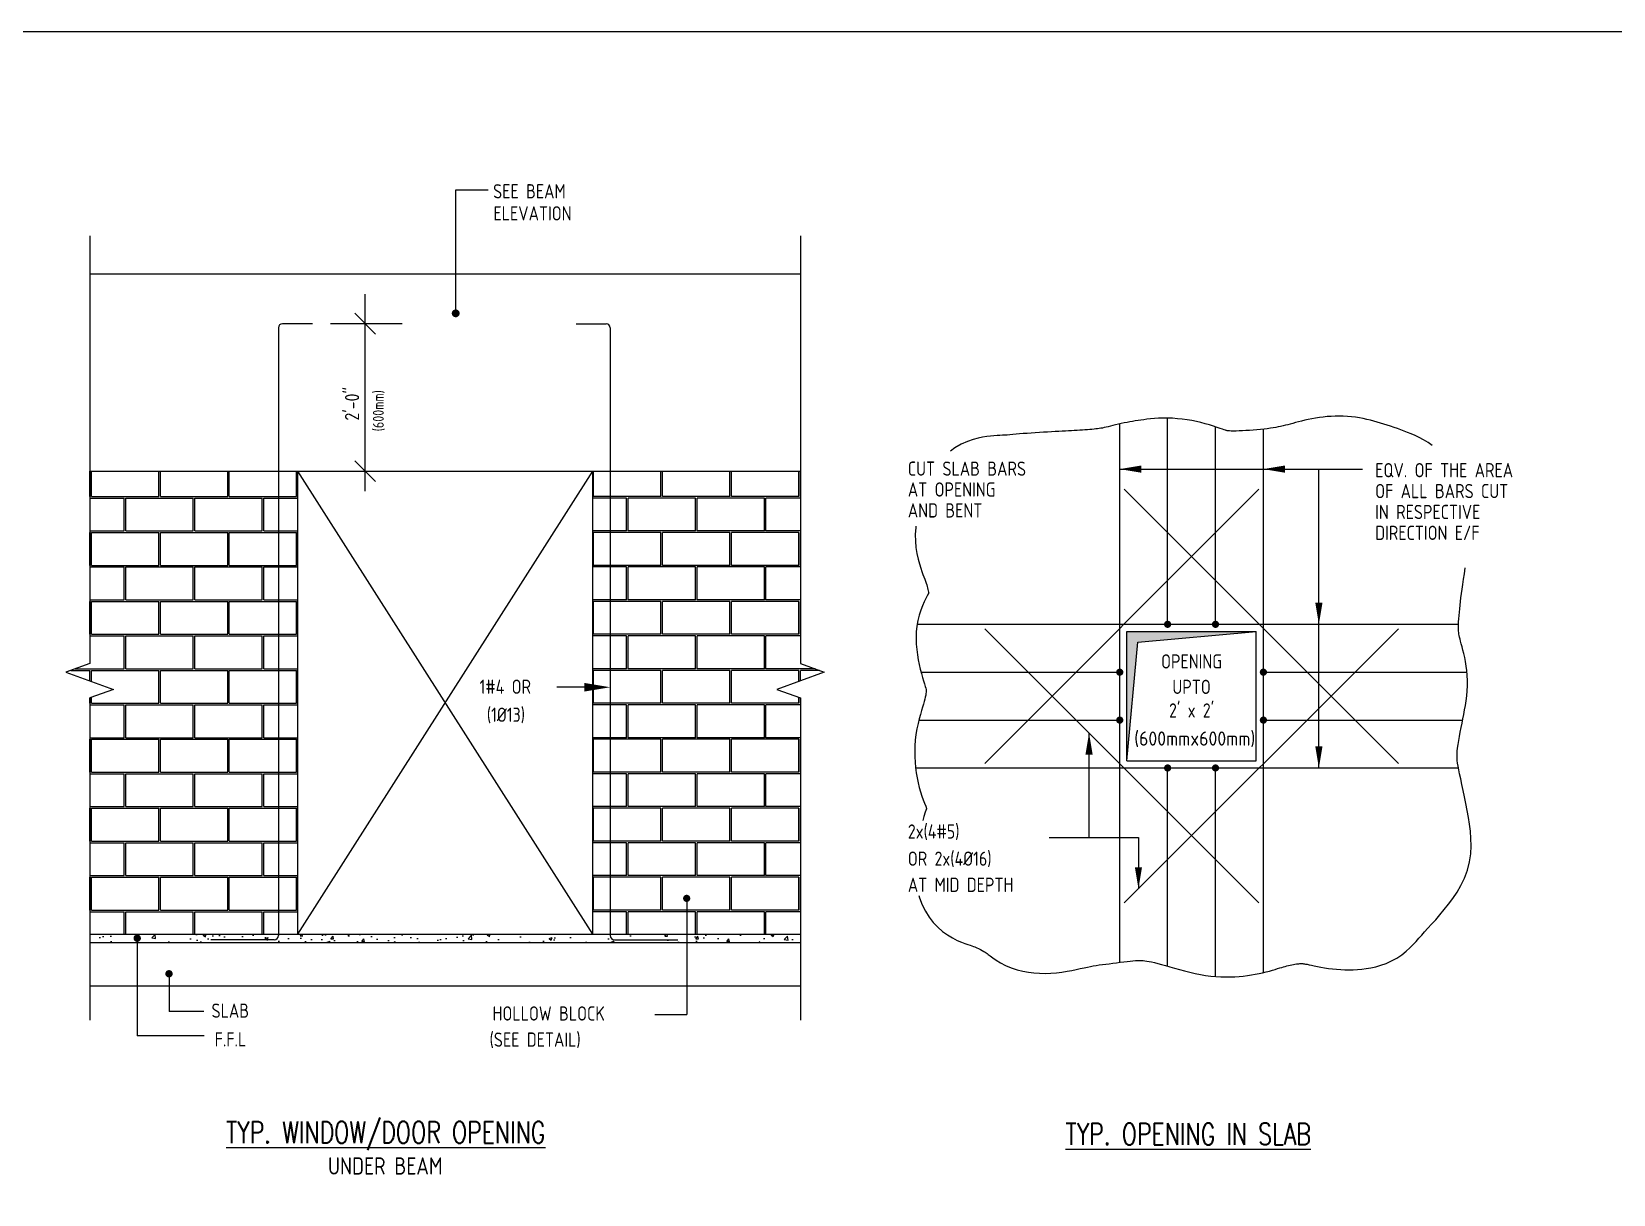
# Model space of a CAD drawing. Header units: inches. Extents: x 62745 to 64469, y 7520 to 8963.
# Drawn here: x 63366.3 to 63806.7, y 8639 to 8962.8 of the extents above; entities that cross this region are included whole.
import ezdxf
from ezdxf.enums import TextEntityAlignment as Align

# ---------------------------------------------------------------- set-up
doc = ezdxf.new("R2010")
doc.units = ezdxf.units.IN
doc.header["$MEASUREMENT"] = 0
for name, color, linetype in [('BARS', 4, 'Continuous'), ('DIML', 1, 'Continuous'), ('ELEVATION', 2, 'Continuous'), ('HATCH', 253, 'Continuous'), ('miscllenious', 1, 'Continuous'), ('Plan', 2, 'Continuous'), ('T3', 3, 'Continuous'), ('TETIL TEX', 4, 'Continuous'), ('TEXT3', 4, 'Continuous')]:
    doc.layers.add(name, color=color, linetype=linetype)
doc.styles.add('1', font='archquik.shx', dxfattribs={"height": 48})
doc.styles.add('ARCHQUIK', font='ARCHQUIK.shx', dxfattribs={"height": 30})
doc.styles.add('ROMANS', font='simplex.shx', dxfattribs={"width": 0.75})

msp = doc.modelspace()

# ---------------------------------------------------------------- hatches: boundary and pattern name
at = {"layer": 'DIML'}
h = msp.add_hatch(dxfattribs=at)
h.set_pattern_fill('AR-CONC', color=256, scale=1.2, style=0)
h.set_pattern_definition([(50, (45754.936, 9148.2066), (8.6071222, -0.7530256), [0.9, -9.9]), (355, (45754.936, 9148.207), (-1.665016, 9.0263056), [0.72, -7.92]), (100.4514, (45755.653, 9148.144), (6.9421126, 8.2732745), [0.7648823, -8.4137053]), (46.1842, (45754.936, 9150.607), (12.8068926, -1.986228), [1.35, -14.85]), (96.6356, (45756.003, 9150.441), (11.2159525, 11.6894145), [1.147323, -12.620556]), (351.1842, (45754.936, 9150.607), (11.215943, 11.689423), [1.08, -11.88]), (21, (45756.136, 9150.0066), (7.1628846, -4.8314267), [0.9, -9.9]), (326, (45756.136, 9150.007), (2.919784, 8.7018005), [0.72, -7.92]), (71.4514, (45756.733, 9149.604), (10.0826715, 3.870366), [0.7648823, -8.4137053]), (37.5, (45754.936, 9148.2066), (0.14591826, 3.99472625), [0, -7.824, 0, -8.04, 0, -7.95]), (7.5, (45754.936, 9148.2066), (3.1568344, 4.7329405), [0, -4.584, 0, -7.644, 0, -3.03]), (327.5, (45752.26, 9148.2066), (6.40586923, -0.27065846), [0, -3, 0, -9.36, 0, -12.42]), (317.5, (45751.06, 9148.2066), (6.998234, 1.2012598), [0, -3.9, 0, -6.216, 0, -8.82])])
h.paths.add_polyline_path([(63525.74999745, 8709.10098639), (63525.74999745, 8711.50098639), (63437.06059653, 8711.50098639), (63437.06059653, 8709.10098639)])
h.paths.add_polyline_path([(63437.06059653, 8709.10098639), (63437.06059653, 8711.50098639), (63382.43051043, 8711.50098639), (63382.43051043, 8709.10098639)])
h.paths.add_polyline_path([(63580.38008355, 8709.10098639), (63580.38008355, 8711.50098639), (63525.74999745, 8711.50098639), (63525.74999745, 8709.10098639)])
at = {"layer": 'HATCH'}
h = msp.add_hatch(dxfattribs=at)
h.set_pattern_fill('AR-B816C', color=253, scale=1.2, style=0)
h.set_pattern_definition([(0, (57728.502, 5396.112), (9.6, 9.6), [18.75, -0.45]), (0, (57718.902, 5396.562), (9.6, 9.6), [18.75, -0.45]), (90, (57728.502, 5396.112), (-9.6, 9.6), [-10.05, 9.15]), (90, (57728.052, 5396.112), (-9.6, 9.6), [-10.05, 9.15])])
h.paths.add_polyline_path([(63435.00276414, 8840.38762233), (63382.43051043, 8840.38762233), (63382.43051043, 8786.84224471), (63375.83656462, 8784.44224471), (63389.02445623, 8779.64224471), (63382.43051043, 8777.24224471), (63382.43051043, 8711.50098639), (63435.00276414, 8711.50098639)])
h.paths.add_polyline_path([(63440.34538915, 8840.38762233), (63435.00276414, 8840.38762233), (63435.00276414, 8711.50098639), (63440.34538915, 8711.50098639)])
h = msp.add_hatch(dxfattribs=at)
h.set_pattern_fill('AR-B816C', color=253, scale=1.2, style=0)
h.set_pattern_definition([(180, (69234.309, 5396.112), (-9.6, 9.6), [18.75, -0.45]), (180, (69243.909, 5396.562), (-9.6, 9.6), [18.75, -0.45]), (90, (69234.309, 5396.112), (9.6, 9.6), [-10.05, 9.15]), (90, (69234.759, 5396.112), (9.6, 9.6), [-10.05, 9.15])])
h.paths.add_polyline_path([(63527.80782984, 8840.38762233), (63580.38008355, 8840.38762233), (63580.38008355, 8786.84224471), (63586.97402936, 8784.44224471), (63573.78613775, 8779.64224471), (63580.38008355, 8777.24224471), (63580.38008355, 8711.50098639), (63527.80782984, 8711.50098639)])
h.paths.add_polyline_path([(63522.46520482, 8840.38762233), (63527.80782984, 8840.38762233), (63527.80782984, 8711.50098639), (63522.46520482, 8711.50098639)])

# ---------------------------------------------------------------- linework, layer by layer
at = {"layer": 'BARS'}
for p, q in [((63435.00276414, 8880.35259929), (63435.00276414, 8711.06838711)), ((63444.44654294, 8881.44753017), (63436.09769501, 8881.44753017)), ((63517.92440337, 8881.44753017), (63526.27325129, 8881.44753017)), ((63527.36818217, 8880.35259929), (63527.36818217, 8711.06838711)), ((63669.28460394, 8703.60649623), (63669.28460394, 8853.56764313)), ((63709.28460394, 8700.76636476), (63709.28460394, 8852.08090961)), ((63631.68662419, 8758.97551715), (63708.05415656, 8835.34304952)), ((63746.88258368, 8758.97551715), (63670.51505132, 8835.34304952)), ((63612.87261667, 8797.74506977), (63763.62997663, 8797.74506977)), ((63631.68662419, 8796.51462239), (63708.05415656, 8720.14709003)), ((63746.88258368, 8796.51462239), (63670.51505132, 8720.14709003)), ((63612.41428418, 8757.74506977), (63763.60517163, 8757.74506977)), ((63433.80276414, 8709.86838711), (63416.19760315, 8709.86838711)), ((63528.56818217, 8709.86838711), (63546.17334316, 8709.86838711))]:
    msp.add_line(p, q, dxfattribs=at)
for centre, radius, start, end in [((63436.09769501, 8880.35259929), 1.09493088, 90, 180), ((63526.27325129, 8880.35259929), 1.09493088, 0, 90), ((63433.80276414, 8711.06838711), 1.2, 270, 0), ((63528.56818217, 8711.06838711), 1.2, 180, 270)]:
    msp.add_arc(centre, radius, start, end, dxfattribs=at)
at = {"layer": 'DEFPOINTS'}
msp.add_lwpolyline([(62744.62060673, 8962.79373578), (64469.32100987, 8962.79373578), (64469.32100987, 7661.12349063), (62744.62060673, 7661.12349063)], close=True, dxfattribs=at)
at = {"layer": 'DIML'}
for p, q in [((63484.36161035, 8884.34909699), (63484.36161035, 8918.76934326)), ((63484.36161035, 8918.76934326), (63493.41313297, 8918.76934326)), ((63459.14037664, 8834.80978668), (63459.14037664, 8889.65951174)), ((63469.42949054, 8881.44753017), (63449.47437533, 8881.44753017)), ((63682.61460394, 8797.74506977), (63682.61460394, 8855.16200357)), ((63695.95460394, 8797.74506977), (63695.95460394, 8852.73974122)), ((63669.28460394, 8840.96905013), (63736.91125926, 8840.96905013)), ((63724.7431409, 8757.74506977), (63724.7431409, 8840.96905013)), ((63671.28460394, 8759.74506977), (63674.28460394, 8792.74506977)), ((63674.28460394, 8792.74506977), (63707.28460394, 8795.74506977)), ((63613.96225352, 8784.41506977), (63669.28460394, 8784.41506977)), ((63709.28460394, 8784.41506977), (63765.97826892, 8784.41506977)), ((63522.46520482, 8780.2166828), (63512.54509951, 8780.2166828)), ((63613.36035669, 8771.07506977), (63669.28460394, 8771.07506977)), ((63709.28460394, 8771.07506977), (63764.77208659, 8771.07506977)), ((63660.72825937, 8738.40284916), (63660.72825937, 8767.47298721)), ((63682.61460394, 8702.5509394), (63682.61460394, 8757.74506977)), ((63695.95460394, 8699.66048787), (63695.95460394, 8757.74506977)), ((63649.61824064, 8738.40284916), (63674.48352261, 8738.40284916)), ((63674.48352261, 8738.40284916), (63674.48352261, 8724.11556132)), ((63548.68507471, 8720.92883601), (63548.68507471, 8689.13333829)), ((63395.669283, 8710.33009914), (63395.669283, 8683.16998398)), ((63404.52921053, 8700.43262012), (63404.52921053, 8689.95657089)), ((63414.17788395, 8689.95657089), (63404.52921053, 8689.95657089)), ((63539.79834963, 8689.13333829), (63548.68507471, 8689.13333829)), ((63414.33253645, 8683.16998398), (63395.669283, 8683.16998398))]:
    msp.add_line(p, q, dxfattribs=at)
at = {"layer": 'DIML', "color": 2}
for p, q in [((63462.04375056, 8878.54415624), (63456.23700271, 8884.35090409)), ((63462.04375056, 8837.48424841), (63456.23700271, 8843.29099626))]:
    msp.add_line(p, q, dxfattribs=at)
at = {"layer": 'DIML'}
for points, const_width in [([(63483.81414492, 8884.34909699, 1), (63484.90907579, 8884.34909699, 1)], 1.09493088), ([(63682.11460394, 8797.74506977, 1), (63683.11460394, 8797.74506977, 1)], 1), ([(63695.45460394, 8797.74506977, 1), (63696.45460394, 8797.74506977, 1)], 1), ([(63668.78460394, 8784.41506977, 1), (63669.78460394, 8784.41506977, 1)], 1), ([(63708.78460394, 8784.41506977, 1), (63709.78460394, 8784.41506977, 1)], 1), ([(63668.78460394, 8771.07506977, 1), (63669.78460394, 8771.07506977, 1)], 1), ([(63708.78460394, 8771.07506977, 1), (63709.78460394, 8771.07506977, 1)], 1), ([(63682.11460394, 8757.74506977, 1), (63683.11460394, 8757.74506977, 1)], 1), ([(63695.45460394, 8757.74506977, 1), (63696.45460394, 8757.74506977, 1)], 1), ([(63548.18507471, 8721.42883601, -1), (63549.18507471, 8721.42883601, -1)], 1), ([(63395.669283, 8710.84334798, 1), (63395.669283, 8709.81685029, 1)], 1.0264977), ([(63404.52921053, 8700.94586897, 1), (63404.52921053, 8699.91937127, 1)], 1.0264977)]:
    msp.add_lwpolyline(points, format="xyb", close=True, dxfattribs=dict(at, const_width=const_width))
for points in [[(63669.28460394, 8840.96905013, 0, 2, 0), (63675.28460394, 8840.96905013, 2, 2, 0)], [(63709.28460394, 8840.96905013, 0, 2, 0), (63715.28460394, 8840.96905013, 2, 2, 0)], [(63724.7431409, 8797.74506977, 0, 2, 0), (63724.7431409, 8803.74506977, 2, 2, 0)], [(63527.36818217, 8780.2166828, 0, 2.4, 0), (63520.16818217, 8780.2166828, 2.4, 2.4, 0)], [(63660.72825937, 8767.47298721, 0, 2, 0), (63660.72825937, 8761.47298721, 2, 2, 0)], [(63724.7431409, 8757.74506977, 0, 2, 0), (63724.7431409, 8763.74506977, 2, 2, 0)], [(63674.48352261, 8724.11556132, 0, 2, 0), (63674.48352261, 8730.11556132, 2, 2, 0)]]:
    msp.add_lwpolyline(points, format="xyseb", dxfattribs=at)
at = {"layer": 'ELEVATION'}
for p, q in [((63382.43051043, 8895.31209238), (63580.38008355, 8895.31209238)), ((63382.43051043, 8840.38762233), (63580.38008355, 8840.38762233)), ((63440.34538915, 8840.38762233), (63440.34538915, 8711.50098639)), ((63522.46520482, 8840.38762233), (63522.46520482, 8711.50098639)), ((63382.43051043, 8711.50098639), (63580.38008355, 8711.50098639)), ((63382.43051043, 8709.10098639), (63580.38008355, 8709.10098639)), ((63382.43051043, 8697.10098639), (63580.38008355, 8697.10098639))]:
    msp.add_line(p, q, dxfattribs=at)
at = {"layer": 'miscllenious'}
for p, q in [((63440.34538915, 8840.38762233), (63522.46520482, 8711.50098639)), ((63522.46520482, 8840.38762233), (63440.34538915, 8711.50098639))]:
    msp.add_line(p, q, dxfattribs=at)
at = {"layer": 'miscllenious', "linetype": 'Continuous'}
for points in [[(63382.43051043, 8905.96613081), (63382.43051043, 8786.84224471), (63375.83656462, 8784.44224471), (63389.02445623, 8779.64224471), (63382.43051043, 8777.24224471), (63382.43051043, 8687.55387401)], [(63580.38008355, 8905.96613081), (63580.38008355, 8786.84224471), (63586.97402936, 8784.44224471), (63573.78613775, 8779.64224471), (63580.38008355, 8777.24224471), (63580.38008355, 8687.55387401)]]:
    msp.add_lwpolyline(points, dxfattribs=at)
at = {"layer": 'miscllenious'}
for points in [[(63756.26187545, 8847.5302755), (63755.14357545, 8848.33440489), (63753.86660208, 8849.11940795), (63752.65612059, 8849.76861501), (63751.51509666, 8850.31340068), (63750.44164358, 8850.77916802), (63749.43203995, 8851.18578753), (63748.47648555, 8851.55081179), (63747.54303682, 8851.89528567), (63746.60389714, 8852.23169796), (63745.65720925, 8852.56112197), (63744.70745662, 8852.88217749), (63743.75916631, 8853.19336611), (63742.81669278, 8853.49314243), (63741.88396758, 8853.77997562), (63740.96158884, 8854.05317307), (63740.03713403, 8854.31497786), (63739.09036412, 8854.56708949), (63738.11153232, 8854.8068337), (63737.09615819, 8855.0295472), (63736.04278551, 8855.22967056), (63734.95302501, 8855.40135432), (63733.83111076, 8855.53921828), (63732.68578727, 8855.63882563), (63731.53554333, 8855.69777781), (63730.39660495, 8855.7181694), (63729.27013171, 8855.70330913), (63728.15461184, 8855.65577959), (63727.0490697, 8855.5774664), (63725.95289585, 8855.46968537), (63724.86568688, 8855.33325121), (63723.79073128, 8855.16905302), (63722.74633903, 8854.98116734), (63721.7498061, 8854.77737233), (63720.80459137, 8854.56418416), (63719.90969305, 8854.34703038), (63719.06306285, 8854.13065665), (63718.26170508, 8853.91900389), (63717.50178753, 8853.71515933), (63716.77855276, 8853.52132252), (63716.08529765, 8853.3385648), (63715.41270017, 8853.16671819), (63714.75075343, 8853.00514516), (63714.08889615, 8852.85298424), (63713.41614693, 8852.70936351), (63712.72141666, 8852.57361908), (63711.99378854, 8852.44544779), (63711.21904778, 8852.32440995), (63710.37485113, 8852.2090279), (63709.45790107, 8852.09917282), (63708.48545929, 8851.99669041), (63707.47663846, 8851.90312336), (63706.44906739, 8851.81948635), (63705.41949648, 8851.74646339), (63704.40424994, 8851.68451986), (63703.42310789, 8851.63414323), (63702.50810343, 8851.59661375), (63701.68345713, 8851.5740971), (63700.95820085, 8851.56746846), (63700.3384946, 8851.57617001), (63699.83084769, 8851.59793824), (63699.44163949, 8851.6283405), (63699.17628068, 8851.6603383), (63699.02269778, 8851.6866416), (63698.89616624, 8851.7155641), (63698.69051485, 8851.77336333), (63698.35649299, 8851.88118115), (63697.87115264, 8852.05153426), (63697.22277061, 8852.28763228), (63696.40854361, 8852.58250046), (63695.43238133, 8852.92063461), (63694.31297125, 8853.27802061), (63693.10746774, 8853.62221775), (63691.87113344, 8853.93584742), (63690.61250455, 8854.21801223), (63689.33103879, 8854.46889125), (63688.02703537, 8854.68718991), (63686.70047882, 8854.87040858), (63685.34991091, 8855.01479225), (63683.97923089, 8855.11434186), (63682.6247448, 8855.16201257), (63681.32589369, 8855.16085918), (63680.09548921, 8855.11901275), (63678.93871299, 8855.04526109), (63677.86055687, 8854.94858481), (63676.86599012, 8854.83794528), (63675.96019787, 8854.72206426), (63675.14086785, 8854.60806675), (63674.37216256, 8854.49616661), (63673.61252191, 8854.38044753), (63672.84999252, 8854.25785572), (63672.08129096, 8854.12655016), (63671.30402648, 8853.98483226), (63670.51657668, 8853.83120014), (63669.7178667, 8853.66438373), (63668.91268466, 8853.48459954), (63668.12733428, 8853.29844201), (63667.38804717, 8853.1165574), (63666.69820584, 8852.94441239), (63666.05698667, 8852.78549626), (63665.46503327, 8852.6427958), (63664.9243055, 8852.51878967), (63664.43795289, 8852.41536671), (63664.00218439, 8852.33214523), (63663.58025409, 8852.26227615), (63663.13105299, 8852.19848148), (63662.64387082, 8852.1391928), (63662.11651153, 8852.0839904), (63661.54734843, 8852.03220721), (63660.93525423, 8851.98286553), (63660.27953298, 8851.93463958), (63659.58349148, 8851.88609389), (63658.86420733, 8851.83679611), (63658.13506106, 8851.78761298), (63657.39358244, 8851.73873215), (63656.63348709, 8851.69007836), (63655.84841182, 8851.64157322), (63655.03198024, 8851.5931425), (63654.17785756, 8851.54472144), (63653.27821419, 8851.49617262), (63652.32222737, 8851.44697416), (63651.31049045, 8851.39621356), (63650.25264321, 8851.34314599), (63649.1590349, 8851.28700882), (63648.03922392, 8851.22695318), (63646.90205518, 8851.1620431), (63645.75563901, 8851.09123702), (63644.61072889, 8851.01358496), (63643.49087161, 8850.92970498), (63642.41665938, 8850.8429124), (63641.39521548, 8850.75625612), (63640.43085426, 8850.67247256), (63639.52860515, 8850.59422001), (63638.69443599, 8850.52404124), (63637.93557038, 8850.46429228), (63637.25033776, 8850.41626777), (63636.58991396, 8850.37707702), (63635.88850186, 8850.33942912), (63635.11567794, 8850.296158), (63634.25545822, 8850.23827664), (63633.29866354, 8850.15394998), (63632.24480478, 8850.02901831), (63631.1028767, 8849.84870086), (63629.87155902, 8849.59629308), (63628.48340378, 8849.23329515), (63626.89109874, 8848.69183205), (63625.1425085, 8847.91356724), (63623.3249561, 8846.86117948), (63622.16608867, 8845.99696021)], [(63612.48853814, 8825.05977459), (63612.45258078, 8824.73910028), (63612.35595324, 8822.7877148), (63612.38836817, 8820.90003276), (63612.54063878, 8819.10629175), (63612.79446804, 8817.43276905), (63613.12211495, 8815.90797431), (63613.48808213, 8814.55852447), (63613.8531298, 8813.40625677), (63614.18391096, 8812.45499191), (63614.47495548, 8811.65280872), (63614.73910352, 8810.93845903), (63614.97404103, 8810.30398137), (63615.18116135, 8809.73506457), (63615.36062853, 8809.22415712), (63615.51570472, 8808.7578153), (63615.6510308, 8808.31964124), (63615.77157412, 8807.89124699), (63615.87962311, 8807.46145812), (63615.97146687, 8807.04232563), (63616.04229527, 8806.65668259), (63616.07012188, 8806.4632889), (63615.98207743, 8806.29085176), (63615.67680923, 8805.70666488), (63615.2828009, 8804.93785679), (63614.83128153, 8804.00190654), (63614.35643942, 8802.91912089), (63613.88631846, 8801.69522186), (63613.44947516, 8800.33675022), (63613.07458291, 8798.8568692), (63612.7872213, 8797.27497874), (63612.60698161, 8795.61458106), (63612.54637062, 8793.91470013), (63612.60146825, 8792.2585754), (63612.74101421, 8790.70486596), (63612.93929433, 8789.24172045), (63613.17993252, 8787.85283353), (63613.45095261, 8786.53079721), (63613.74263313, 8785.27421501), (63614.04643557, 8784.08575329), (63614.35279306, 8782.97687786), (63614.64368114, 8781.9859104), (63614.89729592, 8781.14699006), (63615.09940311, 8780.47230698), (63615.24348258, 8779.96464553), (63615.33128913, 8779.61966151), (63615.3732017, 8779.42225728), (63615.38572776, 8779.34346843), (63615.38727679, 8779.32753621), (63615.38907924, 8779.27177166), (63615.38475436, 8779.10616635), (63615.36348743, 8778.83090267), (63615.31813098, 8778.46003448), (63615.24461702, 8778.00669249), (63615.14110196, 8777.48279249), (63615.00731507, 8776.89899492), (63614.84219624, 8776.25746045), (63614.63755002, 8775.52984394), (63614.38780147, 8774.68498465), (63614.09871067, 8773.71907223), (63613.78114918, 8772.63376793), (63613.44876559, 8771.42912341), (63613.11791893, 8770.1041724), (63612.80770434, 8768.65785792), (63612.54196236, 8767.10236237), (63612.34727902, 8765.49948078), (63612.22904618, 8763.9126291), (63612.18074819, 8762.353797), (63612.19625094, 8760.82253093), (63612.27102945, 8759.31845904), (63612.40201778, 8757.84102181), (63612.58763095, 8756.38909124), (63612.82720789, 8754.96514793), (63613.11611709, 8753.59108143), (63613.44295478, 8752.28991847), (63613.79644254, 8751.06976053), (63614.16563042, 8749.93417342), (63614.53928111, 8748.88637094), (63614.90610295, 8747.92943499), (63615.25497317, 8747.06663656), (63615.49952256, 8746.48252305), (63615.46519839, 8746.39154405), (63615.11008152, 8745.4027893), (63614.73054783, 8744.22911974), (63614.41737069, 8743.09340531)], [(63613.35072278, 8722.22862048), (63613.52135883, 8721.57640889), (63614.25474946, 8719.63803908), (63615.15833701, 8717.8401812), (63616.20336025, 8716.19852875), (63617.36181412, 8714.71995729), (63618.60959042, 8713.40397378), (63619.92865474, 8712.24495917), (63621.30316766, 8711.23848742), (63622.68683992, 8710.39938016), (63624.00131532, 8709.7381496), (63625.17714644, 8709.23932266), (63626.17484201, 8708.87023005), (63626.98522127, 8708.59554665), (63627.62395071, 8708.38528497), (63628.12323271, 8708.21652687), (63628.53737129, 8708.06640141), (63628.95940715, 8707.89882205), (63629.43896693, 8707.69249094), (63629.95589998, 8707.45404123), (63630.48029373, 8707.19607358), (63630.9841107, 8706.93213112), (63631.43878211, 8706.67797635), (63631.81278664, 8706.45369771), (63632.08820623, 8706.27479032), (63632.33798347, 8706.09771046), (63632.683311, 8705.8368236), (63633.19226466, 8705.4428315), (63633.90859035, 8704.90017068), (63634.86343756, 8704.22697642), (63636.06568058, 8703.47755372), (63637.49210874, 8702.72963603), (63639.07534267, 8702.06426037), (63640.69856987, 8701.53952264), (63642.28355206, 8701.15272896), (63643.83964743, 8700.87541745), (63645.38574615, 8700.68842215), (63646.93428617, 8700.5814192), (63648.49318962, 8700.54953349), (63650.06734467, 8700.59153168), (63651.64830915, 8700.70806838), (63653.18150395, 8700.89206741), (63654.6156651, 8701.11978795), (63655.94466383, 8701.37024721), (63657.17251431, 8701.62717323), (63658.30142844, 8701.87699257), (63659.33137629, 8702.10836098), (63660.25988223, 8702.31195626), (63661.09390926, 8702.48299914), (63661.88829214, 8702.62914634), (63662.7030847, 8702.76295885), (63663.55312995, 8702.88877828), (63664.4410254, 8703.00901789), (63665.36890029, 8703.12641105), (63666.33845284, 8703.24407838), (63667.35097722, 8703.3655731), (63668.39851713, 8703.49382074), (63669.43709948, 8703.62588768), (63670.42114762, 8703.75198551), (63671.33956572, 8703.86571939), (63672.1891941, 8703.96272544), (63672.96597335, 8704.03965245), (63673.66505666, 8704.09434495), (63674.28102553, 8704.12609239), (63674.81428173, 8704.1360361), (63675.29527775, 8704.12650213), (63675.77143825, 8704.09809386), (63676.27332088, 8704.04851792), (63676.82386293, 8703.97361633), (63677.44254125, 8703.86813114), (63678.14482525, 8703.72669772), (63678.94237058, 8703.54465804), (63679.84693098, 8703.31772494), (63680.8737571, 8703.04180697), (63682.01547792, 8702.72202061), (63683.24888111, 8702.36982072), (63684.55337467, 8701.99709263), (63685.91346111, 8701.61515642), (63687.31859761, 8701.23486717), (63688.76412753, 8700.86682161), (63690.2456243, 8700.52368359), (63691.73293028, 8700.22438381), (63693.19765868, 8699.97872605), (63694.63436221, 8699.78810441), (63696.04210722, 8699.65202967), (63697.41774686, 8699.56902543), (63698.75651523, 8699.53620387), (63700.05297461, 8699.54905591), (63701.30393961, 8699.60163037), (63702.51535184, 8699.68793358), (63703.69288764, 8699.80377506), (63704.83732706, 8699.94565677), (63705.94788396, 8700.11037631), (63707.02368914, 8700.29507716), (63708.06388733, 8700.49722569), (63709.06776486, 8700.71461778), (63710.03215671, 8700.94476249), (63710.94224882, 8701.18180656), (63711.78414232, 8701.41738457), (63712.55312194, 8701.64440463), (63713.24849597, 8701.85697086), (63713.8720811, 8702.05055717), (63714.42880451, 8702.22261366), (63714.92700774, 8702.37282028), (63715.38256791, 8702.5041008), (63715.82655465, 8702.62425289), (63716.27830389, 8702.73826967), (63716.73496323, 8702.84512714), (63717.18907002, 8702.94281976), (63717.63292561, 8703.02958194), (63718.05839526, 8703.10390826), (63718.45668099, 8703.16461352), (63718.81814738, 8703.21095909), (63719.13575385, 8703.24322433), (63719.41204216, 8703.26321286), (63719.65470354, 8703.27310766), (63719.87306752, 8703.2746975), (63720.07761881, 8703.26903827), (63720.27952991, 8703.25620793), (63720.49009178, 8703.23519184), (63720.72870849, 8703.20275839), (63721.04471496, 8703.14907164), (63721.4776434, 8703.06436136), (63722.02823509, 8702.94752728), (63722.69188244, 8702.80153784), (63723.45546465, 8702.63389948), (63724.32184939, 8702.45074037), (63725.28499649, 8702.26186076), (63726.33510078, 8702.07896122), (63727.43627612, 8701.91676692), (63728.55297348, 8701.78251085), (63729.67848324, 8701.67707651), (63730.81299086, 8701.60087503), (63731.95672323, 8701.55485561), (63733.11016411, 8701.54053539), (63734.27427682, 8701.56009485), (63735.45345203, 8701.61668352), (63736.66365019, 8701.71626501), (63737.9216671, 8701.87006041), (63739.23221062, 8702.09171682), (63740.5952152, 8702.39688065), (63742.00726072, 8702.80316219), (63743.45998, 8703.32926468), (63744.93855198, 8703.99327357), (63746.41150089, 8704.80489454), (63747.79932476, 8705.73280571), (63749.02987361, 8706.7046054), (63750.09126606, 8707.66131917), (63751.01176876, 8708.57596306), (63751.83585985, 8709.45002354), (63752.6109552, 8710.3037555), (63753.38100493, 8711.16549366), (63754.19298031, 8712.07364223), (63755.10810513, 8713.0889162), (63756.141123, 8714.2369426), (63757.26197331, 8715.499149), (63758.43797641, 8716.85566297), (63759.6414096, 8718.29436246), (63760.84928264, 8719.81259554), (63762.04405762, 8721.42249359), (63763.20978268, 8723.15553147), (63764.30805416, 8725.03838475), (63765.28882264, 8727.08655978), (63766.09362817, 8729.2831535), (63766.67204761, 8731.56569792), (63767.00805083, 8733.84401157), (63767.12813346, 8736.04219016), (63767.08306351, 8738.12895018), (63766.92325623, 8740.12098063), (63766.6847676, 8742.06746295), (63766.38996834, 8743.99719602), (63766.05419995, 8745.9163947), (63765.69099775, 8747.81452181), (63765.3135266, 8749.67148027), (63764.93511208, 8751.46095204), (63764.56952014, 8753.15165856), (63764.23159886, 8754.70538575), (63763.93691432, 8756.08019096), (63763.69422674, 8757.26718459), (63763.5063696, 8758.27525871), (63763.37135299, 8759.12214384), (63763.28276886, 8759.83679347), (63763.2319985, 8760.46160132), (63763.21219687, 8761.05084637), (63763.22226534, 8761.67351874), (63763.26944513, 8762.41355592), (63763.36045976, 8763.29901178), (63763.49472413, 8764.30294004), (63763.66737226, 8765.39500126), (63763.87166764, 8766.5503165), (63764.0999568, 8767.7483802), (63764.34421974, 8768.97256943), (63764.5961182, 8770.20881919), (63764.84703271, 8771.44401173), (63765.09159802, 8772.67864791), (63765.32575239, 8773.92215113), (63765.54464601, 8775.18568728), (63765.74194404, 8776.48051017), (63765.90937244, 8777.81742792), (63766.03631538, 8779.20595087), (63766.10917267, 8780.64427354), (63766.11532602, 8782.09021532), (63766.05672342, 8783.49509227), (63765.94173389, 8784.8434888), (63765.77979287, 8786.12983861), (63765.58089483, 8787.3500335), (63765.35511302, 8788.501477), (63765.11217018, 8789.58297999), (63764.8620215, 8790.59082296), (63764.61836814, 8791.50776995), (63764.39584457, 8792.31962561), (63764.2025625, 8793.02907824), (63764.04193644, 8793.64456659), (63763.9140584, 8794.17671635), (63763.81642776, 8794.63861597), (63763.7449825, 8795.04609146), (63763.69389786, 8795.42868577), (63763.65587406, 8795.85531808), (63763.62985692, 8796.37738127), (63763.61971848, 8796.99320072), (63763.62801937, 8797.69064084), (63763.65564651, 8798.45891731), (63763.70230985, 8799.28849134), (63763.76689326, 8800.17093396), (63763.84751097, 8801.09662523), (63763.9416603, 8802.05187885), (63764.04904276, 8803.0365857), (63764.17085599, 8804.06318028), (63764.30847367, 8805.14541994), (63764.4631421, 8806.29600907), (63764.63594309, 8807.52671207), (63764.82779233, 8808.84855619), (63765.04020174, 8810.27702877), (63765.27498128, 8811.83858163), (63765.5152751, 8813.47187187)]]:
    msp.add_lwpolyline(points, dxfattribs=at)
at = {"layer": 'Plan'}
for p, q in [((63671.28460394, 8759.74506977), (63671.28460394, 8795.74506977)), ((63671.28460394, 8795.74506977), (63707.28460394, 8795.74506977)), ((63707.28460394, 8759.74506977), (63707.28460394, 8795.74506977)), ((63671.28460394, 8759.74506977), (63707.28460394, 8759.74506977))]:
    msp.add_line(p, q, dxfattribs=at)
at = {"layer": 'Plan', "color": 2}
for points in [[(63671.28460394, 8759.74506977), (63674.28460394, 8792.74506977), (63671.28460394, 8795.74506977)], [(63671.28460394, 8795.74506977), (63674.28460394, 8792.74506977), (63707.28460394, 8795.74506977)]]:
    msp.add_solid(points, dxfattribs=at)

# ---------------------------------------------------------------- texts
at = {"layer": 'T3', "width": 0.95}
for s, style, p in [('SEE BEAM', '1', (63494.78197699, 8916.36049534)), ('ELEVATION', '1', (63494.87778345, 8910.21042563)), ('CUT SLAB BARS', 'ARCHQUIK', (63610.26915325, 8839.1234936)), ('EQV. OF THE AREA', 'ARCHQUIK', (63740.41510647, 8838.69138447)), ('AT OPENING', 'ARCHQUIK', (63610.26915325, 8833.30788191)), ('OF ALL BARS CUT', 'ARCHQUIK', (63740.41510647, 8832.87577605)), ('AND BENT', 'ARCHQUIK', (63610.26915325, 8827.49227348)), ('IN RESPECTIVE', 'ARCHQUIK', (63740.41510647, 8827.06016763)), ('DIRECTION E/F', 'ARCHQUIK', (63740.41510647, 8821.24455594)), ('1#4 OR', '1', (63491.0055193, 8778.38859222)), ('(1%%C13)', '1', (63493.0273777, 8770.59242022)), ('2x(4#5)', 'ARCHQUIK', (63610.26915325, 8738.0715164)), ('OR 2x(4%%C16)', 'ARCHQUIK', (63610.26915325, 8730.5127128)), ('AT MID DEPTH', 'ARCHQUIK', (63610.26915325, 8723.22875231)), ('SLAB', '1', (63416.36825511, 8688.18307995)), ('HOLLOW BLOCK', '1', (63494.61583156, 8687.40058538)), ('F.F.L', '1', (63417.2389413, 8680.19956628)), ('(SEE DETAIL)', '1', (63493.7844078, 8680.12443698))]:
    msp.add_text(s, height=3.96, dxfattribs=dict(at, style=style)).set_placement(p)
at = {"layer": 'T3', "style": '1', "width": 0.95}
for s, height, p in [('2\'-0"', 3.96, (63457.47463247, 8854.48435384)), ('(600mm)', 3, (63464.31889007, 8851.48756744))]:
    msp.add_text(s, height=height, rotation=90, dxfattribs=at).set_placement(p)
at = {"layer": 'TETIL TEX', "style": 'ROMANS', "width": 0.75}
msp.add_text('%%UTYP. WINDOW/DOOR OPENING', height=6, dxfattribs=at).set_placement((63420.42596842, 8653.27603358))
msp.add_text('%%UTYP. OPENING IN SLAB', height=6, dxfattribs=at).set_placement((63688.34076371, 8655.79828972), align=Align.MIDDLE)
at = {"layer": 'TETIL TEX', "color": 3, "style": '1', "width": 0.95}
msp.add_text('UNDER BEAM', height=4.8, dxfattribs=at).set_placement((63448.79740896, 8644.51504319))
at = {"layer": 'TEXT3', "style": 'ARCHQUIK', "width": 0.95}
for s, p in [('OPENING', (63689.28460394, 8787.417883)), ('UPTO', (63689.28460394, 8780.33243108)), ("2' x 2'", (63689.28460394, 8774.1561243))]:
    msp.add_text(s, height=3.96, dxfattribs=at).set_placement(p, align=Align.MIDDLE)
at = {"layer": 'TEXT3', "style": 'ARCHQUIK', "width": 0.62799}
msp.add_text('(600mmx600mm) ', height=3.96, dxfattribs=at).set_placement((63673.31101994, 8763.9583719), (63709.31101994, 8763.9583719), align=Align.FIT)

doc.saveas('drawing.dxf')
